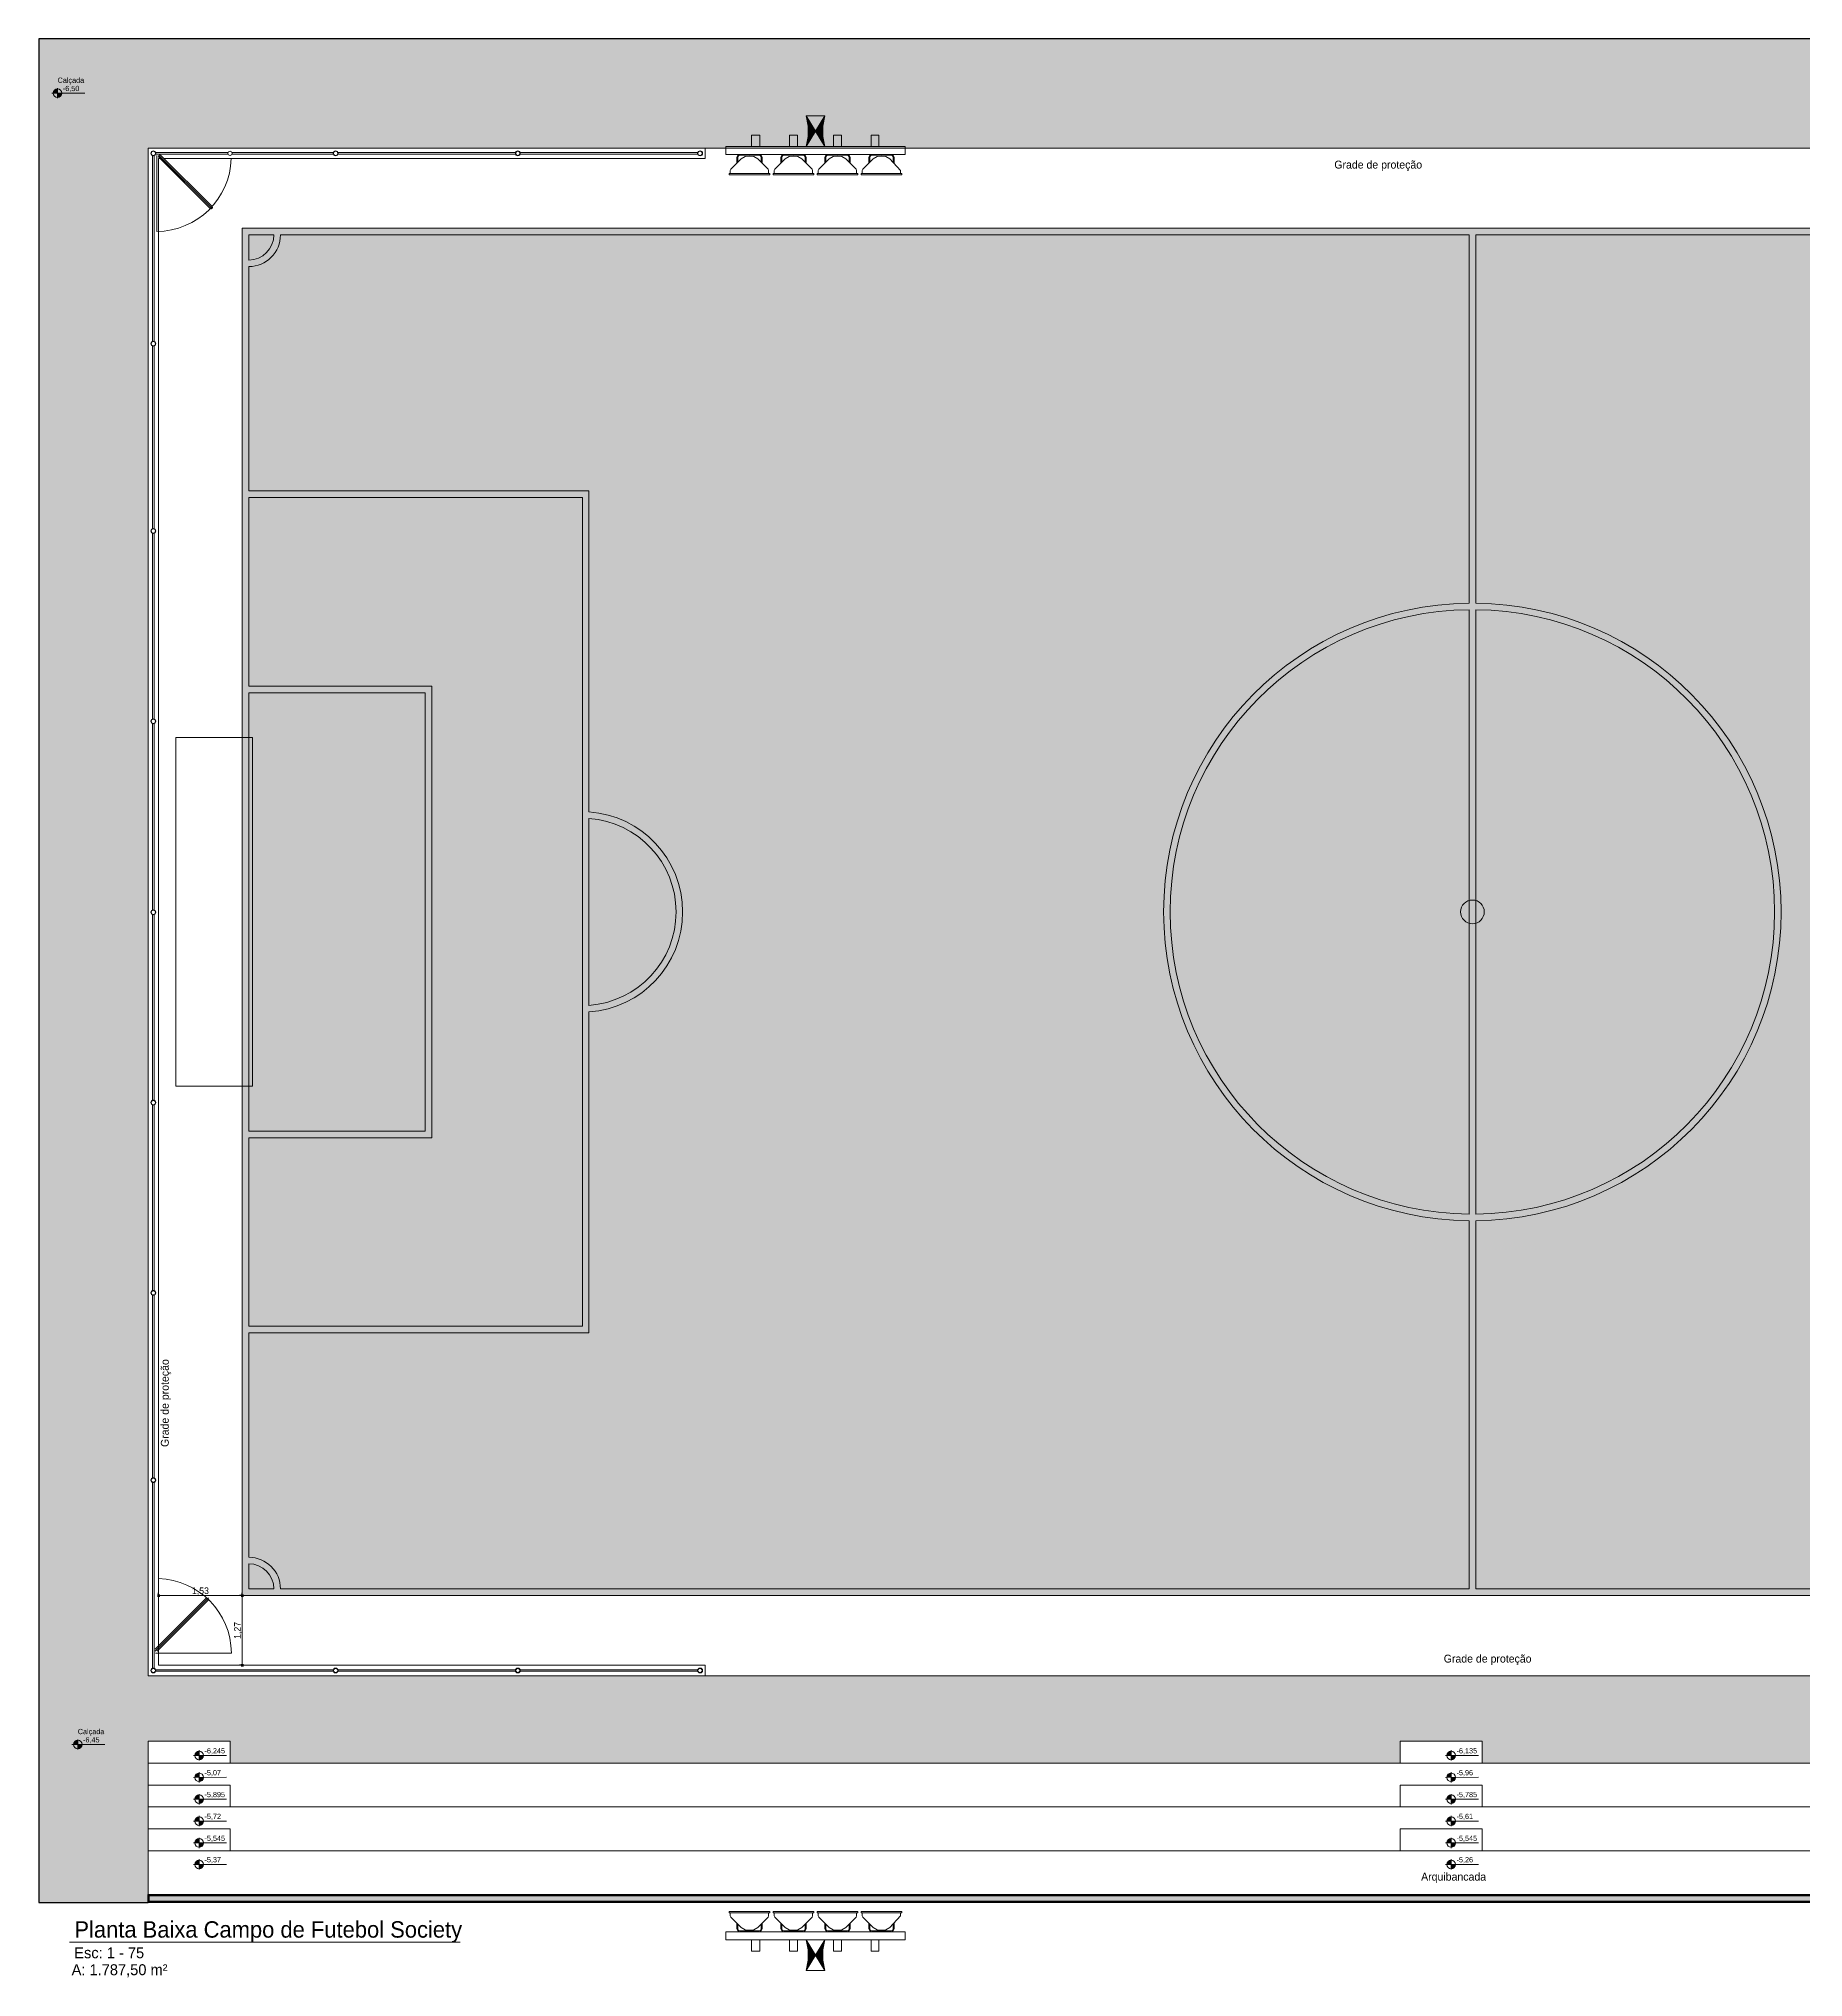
# Model space of a CAD drawing. Header units: millimetres. Extents: x 3006 to 6000, y 1661 to 3774.
# Drawn here: x 3736.16 to 3768.43, y 1955.03 to 1990.48 of the extents above; entities that cross this region are included whole.
import ezdxf

# ---------------------------------------------------------------- set-up
doc = ezdxf.new("R2010")
doc.units = ezdxf.units.MM
doc.header["$LTSCALE"] = 10
for name, color, linetype, lineweight in [('.10', 200, 'Continuous', 9), ('.10 ultra fina', 240, 'Continuous', 5), ('.15', 150, 'Continuous', 15), ('.20', 130, 'Continuous', 20), ('.30', 50, 'Continuous', 30), ('.40', 20, 'Continuous', 40), ('COTAS', 230, 'Continuous', 15)]:
    doc.layers.add(name, color=color, linetype=linetype, lineweight=lineweight)
doc.layers.add('.20 hachura', color=185, linetype='Continuous')
doc.layers.add('Escrita', color=34, linetype='Continuous')
doc.layers.add('Verde', color=7, linetype='Continuous', true_color=0x136734)
doc.styles.add('Texto Wilian', font='himalaya.ttf')
doc.dimstyles.new('Cota 1-75 Exter WMJ', dxfattribs={"dimtxt": 0.12, "dimasz": 0.05, "dimexe": 0.05, "dimexo": 0.1, "dimgap": 0.002, "dimtad": 1, "dimzin": 1, "dimtxsty": 'Texto Wilian', "dimblk": 'BOXFILLED', "dimcen": 2.5, "dimclrd": 230, "dimclre": 230, "dimclrt": 104, "dimazin": 0, "dimtfac": 1, "dimtix": 1, "dimtmove": 0, "dimatfit": 3, "dimfxl": 0.3, "dimfxlon": 1, "dimlwd": 20, "dimarcsym": 1})

# ---------------------------------------------------------------- blocks, each defined once
blk = doc.blocks.new('rtyeryteryterytery')
at = {"layer": 'Verde', "color": 106, "lineweight": 9}
for points in [[(3750.539821596638, 1990.070683126004), (3750.197221624942, 1989.504996654733), (3750.237059001542, 1989.688247305078), (3750.237059279245, 1989.879465435412), (3750.197222446482, 1990.070683623556)], [(3748.731216025632, 1989.504998783794), (3748.731215817354, 1989.361585186061), (3752.005826232512, 1989.361580430386), (3752.00582644079, 1989.504994028119)], [(3749.201294230101, 1989.712151075618), (3749.201293929255, 1989.504998101107), (3749.3526749491, 1989.504997881258), (3749.352675249946, 1989.712150855769)], [(3749.894459952525, 1989.712150068942), (3749.894459651679, 1989.504997094431), (3750.037873249412, 1989.504996886153), (3750.037873550258, 1989.712149860664)], [(3750.699169517855, 1989.712148900272), (3750.69916921701, 1989.504995925761), (3750.842582814743, 1989.504995717484), (3750.842583115589, 1989.712148691995)], [(3751.384367818123, 1989.712147905168), (3751.384367517277, 1989.504994930656), (3751.527781115011, 1989.504994722379), (3751.527781415856, 1989.71214769689)], [(3749.392511770337, 1989.30581227098), (3749.392511619914, 1989.202235783736), (3749.376576798833, 1989.218170651055), (3749.376576926114, 1989.305812294122), (3749.36064212822, 1989.337682005664), (3749.336739873503, 1989.345649462466), (3748.986173301279, 1989.34564997159), (3748.96227102342, 1989.337682584214), (3748.946336132958, 1989.305812918956), (3748.946336005678, 1989.218171275889), (3748.930401138313, 1989.202236454853), (3748.930401288736, 1989.305812942098), (3748.946336190813, 1989.345650029444), (3748.986173324422, 1989.361584815789), (3749.336739896645, 1989.361584306667), (3749.376576983969, 1989.345649404611)], [(3750.197221335668, 1989.305811102311), (3750.197221185245, 1989.202234615066), (3750.181286364164, 1989.218169482386), (3750.181286491445, 1989.305811125452), (3750.165351693551, 1989.337680836995), (3750.141449438834, 1989.345648293797), (3749.790882932992, 1989.34564880292), (3749.766980655132, 1989.337681415544), (3749.75104576467, 1989.305811750286), (3749.75104563739, 1989.218170107219), (3749.735110770071, 1989.202235286183), (3749.735110920493, 1989.305811773428), (3749.751045822526, 1989.345648860775), (3749.790882956135, 1989.36158364712), (3750.141449461976, 1989.361583137997), (3750.1812865493, 1989.345648235941)], [(3751.00193096738, 1989.305809933642), (3751.001930816957, 1989.202233446397), (3750.985995995921, 1989.218168313717), (3750.985996123202, 1989.305809956784), (3750.970061325263, 1989.337679668325), (3750.94615907059, 1989.345647125127), (3750.595592498324, 1989.345647634251), (3750.571690220463, 1989.337680246874), (3750.555755330001, 1989.305810581616), (3750.55575520272, 1989.21816893855), (3750.539820335401, 1989.202234117514), (3750.539820485824, 1989.305810604758), (3750.555755387856, 1989.345647692105), (3750.595592521466, 1989.361582478451), (3750.946159093733, 1989.361581969327), (3750.985996181057, 1989.345647067272)], [(3751.806640599137, 1989.305808764971), (3751.806640448714, 1989.202232277727), (3751.790705627634, 1989.218167145047), (3751.790705754915, 1989.305808788113), (3751.774770957021, 1989.337678499656), (3751.750868702303, 1989.345645956457), (3751.40030213008, 1989.345646465581), (3751.376399852175, 1989.337679078205), (3751.360464961714, 1989.305809412947), (3751.360464834433, 1989.21816776988), (3751.344529967068, 1989.202232948844), (3751.344530117492, 1989.305809436089), (3751.360465019568, 1989.345646523436), (3751.400302153223, 1989.361581309781), (3751.750868725445, 1989.361580800658), (3751.790705812769, 1989.345645898603)], [(3748.786987262876, 1989.011018532819), (3749.535924939899, 1989.011017445147), (3749.535924905186, 1988.987115178858), (3748.786987228163, 1988.98711626653)], [(3749.591696894633, 1989.011017364149), (3750.340634505274, 1989.011016276477), (3750.340634470562, 1988.987114010188), (3749.591696859919, 1988.987115097861)], [(3750.396406459919, 1989.01101619548), (3751.145344136987, 1989.011015107807), (3751.145344102274, 1988.987112841518), (3750.396406425206, 1988.987113929191)], [(3751.201116091676, 1989.011015026811), (3751.950053768745, 1989.011013939138), (3751.950053734031, 1988.987111672849), (3751.201116056963, 1988.987112760522)]]:
    blk.add_lwpolyline(points, close=True, dxfattribs=at)
for points in [[(3750.539821596638, 1990.070683126004), (3750.499984208423, 1989.87946505357), (3750.49998393072, 1989.688246923236), (3750.539820775099, 1989.504996157181), (3750.197222446482, 1990.070683623556)], [(3750.539820775099, 1989.504996157181), (3750.197221624942, 1989.504996654733)], [(3748.810889529165, 1989.011018498106), (3748.810889610161, 1989.066790452773), (3748.818857066985, 1989.09069270749), (3749.010075474956, 1989.281910560121), (3749.081782331723, 1989.321747566449), (3749.161456564227, 1989.329714872828), (3749.241130773634, 1989.321747335029), (3749.312837514645, 1989.281910120423), (3749.504055367253, 1989.090691712386), (3749.512022754651, 1989.066789434526), (3749.512022673654, 1989.011017479859)], [(3749.615599160878, 1989.011017329436), (3749.615599241873, 1989.066789284103), (3749.623566698698, 1989.090691538822), (3749.814785106713, 1989.281909391452), (3749.886491963435, 1989.321746397779), (3749.966166195984, 1989.329713704158), (3750.045840405346, 1989.32174616636), (3750.117547079977, 1989.281908951754), (3750.308764932584, 1989.090690543717), (3750.316732319982, 1989.066788265857), (3750.316732238985, 1989.01101631119)], [(3750.420308726252, 1989.011016160767), (3750.420308807249, 1989.066788115434), (3750.428276264029, 1989.090690370152), (3750.619494672044, 1989.281908222782), (3750.691201528765, 1989.32174522911), (3750.770875761315, 1989.329712535489), (3750.850549970677, 1989.32174499769), (3750.922256711689, 1989.281907783084), (3751.113474564297, 1989.090689375047), (3751.121441951695, 1989.066787097187), (3751.121441870698, 1989.01101514252)], [(3751.225018357964, 1989.011014992098), (3751.225018438962, 1989.066786946765), (3751.232985895742, 1989.090689201483), (3751.424204303757, 1989.281907054112), (3751.495911160478, 1989.32174406044), (3751.575585393027, 1989.329711366819), (3751.655259602434, 1989.321743829021), (3751.726966343446, 1989.281906614415), (3751.926151583408, 1989.066785928517), (3751.92615150241, 1989.011013973851)]]:
    blk.add_lwpolyline(points, dxfattribs=at)
for points in [[(3750.308766078112, 1989.879465331274), (3750.237059279245, 1989.879465435412), (3750.197222446482, 1990.070683623556)], [(3750.308765800409, 1989.688247200939), (3750.237059001542, 1989.688247305078), (3750.237059140393, 1989.783856370256)], [(3750.364537893949, 1989.783856185121), (3750.237059140393, 1989.783856370256), (3750.237059279245, 1989.879465435412)], [(3750.308765800409, 1989.688247200939), (3750.364537893949, 1989.783856185121), (3750.237059140393, 1989.783856370256)], [(3750.364537893949, 1989.783856185121), (3750.308766078112, 1989.879465331274), (3750.237059279245, 1989.879465435412)], [(3750.499984069572, 1989.783855988414), (3750.364537893949, 1989.783856185121), (3750.428277409556, 1989.879465157708)], [(3750.49998393072, 1989.688246923236), (3750.499984069572, 1989.783855988414), (3750.364537893949, 1989.783856185121)], [(3750.49998393072, 1989.688246923236), (3750.428277131853, 1989.688247027375), (3750.364537893949, 1989.783856185121)], [(3750.499984208423, 1989.87946505357), (3750.428277409556, 1989.879465157708), (3750.539821596638, 1990.070683126004)], [(3750.499984069572, 1989.783855988414), (3750.499984208423, 1989.87946505357), (3750.428277409556, 1989.879465157708)], [(3750.197221624942, 1989.504996654733), (3750.308765800409, 1989.688247200939), (3750.237059001542, 1989.688247305078)], [(3750.539820775099, 1989.504996157181), (3750.49998393072, 1989.688246923236), (3750.428277131853, 1989.688247027375)]]:
    blk.add_solid(points, dxfattribs=at)
blk = doc.blocks.new('_BoxFilled')
at = {"color": 0, "linetype": 'ByBlock', "lineweight": -2}
blk.add_line((-0.5, 0), (-1, 0), dxfattribs=at)
at = {"color": 0, "linetype": 'ByBlock'}
blk.add_solid([(-0.5, 0.5), (0.5, 0.5), (-0.5, -0.5), (0.5, -0.5)], dxfattribs=at)
blk = doc.blocks.new('*D469')
at = {"layer": 'COTAS', "color": 230, "lineweight": -2, "ltscale": 10, "transparency": 16777216}
for p, q in [((3739.883394542808, 1962.007878842204), (3739.833394542808, 1962.007878842204)), ((3739.883394542808, 1960.733091306792), (3739.833394542808, 1960.733091306792))]:
    blk.add_line(p, q, dxfattribs=at)
at = {"layer": 'COTAS', "color": 230, "lineweight": 20, "ltscale": 10, "transparency": 16777216}
blk.add_line((3739.883394542808, 1961.957878842204), (3739.883394542808, 1960.783091306792), dxfattribs=at)
at = {"layer": 'Defpoints', "color": 0, "ltscale": 10, "transparency": 16777216}
for p in [(3739.883394542808, 1962.007878842204), (3739.883394542808, 1960.733091306792), (3739.883394542808, 1960.733091306792)]:
    blk.add_point(p, dxfattribs=at)
at = {"layer": 'COTAS', "color": 230, "lineweight": 20, "ltscale": 10, "transparency": 16777216, "xscale": 0.05, "yscale": 0.05, "zscale": 0.05}
for p, rotation in [((3739.883394542808, 1962.007878842204), 90), ((3739.883394542808, 1960.733091306792), 270)]:
    blk.add_blockref('_BoxFilled', p, dxfattribs=dict(at, rotation=rotation))
at = {"layer": 'COTAS', "color": 104, "ltscale": 10, "transparency": 16777216, "insert": (3739.806669031505, 1961.370485074496), "char_height": 0.12, "attachment_point": 5, "rotation": 90, "style": 'Texto Wilian'}
blk.add_mtext('1,27', dxfattribs=at)
blk = doc.blocks.new('*D470')
at = {"layer": 'COTAS', "color": 230, "lineweight": -2, "ltscale": 10, "transparency": 16777216}
for p, q in [((3738.353649500317, 1962.007878842203), (3738.353649500317, 1962.057878842203)), ((3739.883394542806, 1962.007878842203), (3739.883394542806, 1962.057878842203))]:
    blk.add_line(p, q, dxfattribs=at)
at = {"layer": 'COTAS', "color": 230, "lineweight": 20, "ltscale": 10, "transparency": 16777216}
blk.add_line((3739.833394542806, 1962.007878842203), (3738.403649500317, 1962.007878842203), dxfattribs=at)
at = {"layer": 'Defpoints', "color": 0, "ltscale": 10, "transparency": 16777216}
for p in [(3738.353649500317, 1962.007878842203), (3738.353649500317, 1962.007878842203), (3739.883394542806, 1962.007878842203)]:
    blk.add_point(p, dxfattribs=at)
at = {"layer": 'COTAS', "color": 230, "lineweight": 20, "ltscale": 10, "transparency": 16777216, "xscale": 0.05, "yscale": 0.05, "zscale": 0.05, "rotation": 180}
blk.add_blockref('_BoxFilled', (3738.353649500317, 1962.007878842203), dxfattribs=at)
at = {"layer": 'COTAS', "color": 230, "lineweight": 20, "ltscale": 10, "transparency": 16777216, "xscale": 0.05, "yscale": 0.05, "zscale": 0.05}
blk.add_blockref('_BoxFilled', (3739.883394542806, 1962.007878842203), dxfattribs=at)
at = {"layer": 'COTAS', "color": 104, "ltscale": 10, "transparency": 16777216, "insert": (3739.118522021562, 1962.084604353505), "char_height": 0.12, "attachment_point": 5, "style": 'Texto Wilian'}
blk.add_mtext('1,53', dxfattribs=at)

msp = doc.modelspace()

# ---------------------------------------------------------------- hatches: boundary and pattern name
at = {"layer": '.10', "lineweight": 9}
h = msp.add_hatch(color=200, dxfattribs=at)
h.paths.add_polyline_path([(3736.506070560734, 1989.560856596379, 0.4142135623727843), (3736.427290252036, 1989.482076287711), (3736.506070560734, 1989.482076287711)])
h.paths.add_polyline_path([(3736.584850869415, 1989.48207628771), (3736.506070560734, 1989.482076287711), (3736.506070560733, 1989.403295979015, 0.4142135623730062)])
h = msp.add_hatch(color=200, dxfattribs=at)
h.paths.add_polyline_path([(3736.875298395253, 1959.362704108667, 0.4142135623727843), (3736.796518086555, 1959.283923799999), (3736.875298395253, 1959.283923799999)])
h.paths.add_polyline_path([(3736.954078703934, 1959.283923799998), (3736.875298395253, 1959.283923799999), (3736.875298395252, 1959.205143491303, 0.4142135623730062)])
h = msp.add_hatch(color=200, dxfattribs=at)
h.paths.add_polyline_path([(3739.096962918451, 1959.161992939856, 0.4142135623727843), (3739.018182609753, 1959.083212631189), (3739.096962918451, 1959.083212631189)])
h.paths.add_polyline_path([(3739.175743227132, 1959.083212631187), (3739.096962918451, 1959.083212631189), (3739.09696291845, 1959.004432322492, 0.4142135623730062)])
h = msp.add_hatch(color=200, dxfattribs=at)
h.paths.add_polyline_path([(3761.996962918452, 1959.161992939856, 0.4142135623727843), (3761.918182609754, 1959.083212631189), (3761.996962918452, 1959.083212631189)])
h.paths.add_polyline_path([(3762.075743227133, 1959.083212631187), (3761.996962918452, 1959.083212631189), (3761.996962918451, 1959.004432322492, 0.4142135623730062)])
h = msp.add_hatch(color=200, dxfattribs=at)
h.paths.add_polyline_path([(3739.096962918451, 1958.761992939856, 0.4142135623727843), (3739.018182609754, 1958.683212631189), (3739.096962918451, 1958.683212631189)])
h.paths.add_polyline_path([(3739.175743227133, 1958.683212631187), (3739.096962918451, 1958.683212631189), (3739.096962918451, 1958.604432322492, 0.4142135623730062)])
h = msp.add_hatch(color=200, dxfattribs=at)
h.paths.add_polyline_path([(3761.996962918452, 1958.761992939856, 0.4142135623727843), (3761.918182609754, 1958.683212631189), (3761.996962918452, 1958.683212631189)])
h.paths.add_polyline_path([(3762.075743227133, 1958.683212631187), (3761.996962918452, 1958.683212631189), (3761.996962918451, 1958.604432322492, 0.4142135623730062)])
h = msp.add_hatch(color=200, dxfattribs=at)
h.paths.add_polyline_path([(3739.096962918452, 1958.361992939856, 0.4142135623727843), (3739.018182609754, 1958.283212631189), (3739.096962918452, 1958.283212631189)])
h.paths.add_polyline_path([(3739.175743227133, 1958.283212631187), (3739.096962918452, 1958.283212631189), (3739.096962918451, 1958.204432322492, 0.4142135623730062)])
h = msp.add_hatch(color=200, dxfattribs=at)
h.paths.add_polyline_path([(3761.996962918452, 1958.361992939856, 0.4142135623727843), (3761.918182609755, 1958.283212631189), (3761.996962918452, 1958.283212631189)])
h.paths.add_polyline_path([(3762.075743227134, 1958.283212631187), (3761.996962918452, 1958.283212631189), (3761.996962918452, 1958.204432322492, 0.4142135623730062)])
h = msp.add_hatch(color=200, dxfattribs=at)
h.paths.add_polyline_path([(3739.096962918451, 1957.961992939844, 0.4142135623727843), (3739.018182609754, 1957.883212631177), (3739.096962918451, 1957.883212631177)])
h.paths.add_polyline_path([(3739.175743227133, 1957.883212631175), (3739.096962918451, 1957.883212631177), (3739.096962918451, 1957.80443232248, 0.4142135623730062)])
h = msp.add_hatch(color=200, dxfattribs=at)
h.paths.add_polyline_path([(3761.996962918452, 1957.961992939844, 0.4142135623727843), (3761.918182609754, 1957.883212631177), (3761.996962918452, 1957.883212631177)])
h.paths.add_polyline_path([(3762.075743227133, 1957.883212631175), (3761.996962918452, 1957.883212631177), (3761.996962918451, 1957.80443232248, 0.4142135623730062)])
h = msp.add_hatch(color=200, dxfattribs=at)
h.paths.add_polyline_path([(3739.096962918452, 1957.561992939856, 0.4142135623727843), (3739.018182609754, 1957.483212631189), (3739.096962918452, 1957.483212631189)])
h.paths.add_polyline_path([(3739.175743227133, 1957.483212631187), (3739.096962918452, 1957.483212631189), (3739.096962918451, 1957.404432322493, 0.4142135623730062)])
h = msp.add_hatch(color=200, dxfattribs=at)
h.paths.add_polyline_path([(3761.996962918452, 1957.561992939856, 0.4142135623727843), (3761.918182609755, 1957.483212631189), (3761.996962918452, 1957.483212631189)])
h.paths.add_polyline_path([(3762.075743227134, 1957.483212631187), (3761.996962918452, 1957.483212631189), (3761.996962918452, 1957.404432322493, 0.4142135623730062)])
h = msp.add_hatch(color=200, dxfattribs=at)
h.paths.add_polyline_path([(3739.096962918451, 1957.169690359468, 0.4142135623727843), (3739.018182609754, 1957.090910050801), (3739.096962918451, 1957.090910050801)])
h.paths.add_polyline_path([(3739.175743227133, 1957.090910050799), (3739.096962918451, 1957.090910050801), (3739.096962918451, 1957.012129742104, 0.4142135623730062)])
h = msp.add_hatch(color=200, dxfattribs=at)
h.paths.add_polyline_path([(3761.996962918452, 1957.169690359468, 0.4142135623727843), (3761.918182609754, 1957.090910050801), (3761.996962918452, 1957.090910050801)])
h.paths.add_polyline_path([(3762.075743227133, 1957.090910050799), (3761.996962918452, 1957.090910050801), (3761.996962918451, 1957.012129742104, 0.4142135623730062)])
at = {"layer": '.20 hachura'}
h = msp.add_hatch(dxfattribs=at)
h.set_pattern_fill('AR-HBONE', color=185, scale=0.001)
h.set_pattern_definition([(45, (0, 0), (0, 0.1436840979371065), [0.3048, -0.1016]), (135, (0.071842, 0.071842), (1.4210854715202e-17, 0.1436840979371065), [0.3048, -0.1016])])
h.paths.add_polyline_path([(3738.162431370002, 1988.477198955517), (3786.604357715611, 1988.477198955517), (3786.604357715611, 1960.54187317648), (3738.162431370002, 1960.54187317648), (3738.162431370002, 1959.34187317648), (3739.662431370001, 1959.34187317648), (3739.662431370001, 1958.94187317648), (3761.062431370002, 1958.94187317648), (3761.062431370002, 1959.34187317648), (3762.562431370002, 1959.34187317648), (3762.562431370002, 1958.94187317648), (3785.104357715611, 1958.941873176479), (3785.104357715611, 1959.34187317648), (3786.604357715611, 1959.34187317648), (3786.604357715612, 1956.39187317648), (3788.604357715611, 1956.39187317648), (3788.604357715611, 1990.477198955517), (3736.162431370002, 1990.477198955517), (3736.162431370004, 1956.391585832243), (3738.162431370005, 1956.392160520717)])
at = {"layer": '.20 hachura', "true_color": 0xc7c8ca}
h = msp.add_hatch(color=9, dxfattribs=at)
h.dxf.hatch_style = 1
edge = h.paths.add_edge_path(flags=16)
edge.add_line((3762.323394542806, 1986.891193289794), (3740.583697477723, 1986.891193289794))
edge.add_arc((3740.003394542806, 1986.891193289794), 0.5803029349171993, -90, 0, ccw=False)
edge.add_line((3740.003394542806, 1986.310890354877), (3740.003394542806, 1982.207730800902))
edge.add_line((3740.003394542806, 1982.207730800902), (3746.226019313184, 1982.207730800902))
edge.add_line((3746.226019313184, 1982.207730800902), (3746.226019313184, 1976.338330896819))
edge.add_arc((3746.106019313184, 1974.509536065998), 1.832727621125737, -86.24580562162669, 86.24580562159781, ccw=False)
edge.add_line((3746.226019313183, 1972.680741235177), (3746.226019313184, 1966.811341331095))
edge.add_line((3746.226019313184, 1966.811341331095), (3740.003394542806, 1966.811341331095))
edge.add_line((3740.003394542806, 1966.811341331095), (3740.003394542806, 1962.70818177712))
edge.add_arc((3740.003394542806, 1962.127878842203), 0.5803029349171993, 0, 90, ccw=False)
edge.add_line((3740.583697477723, 1962.127878842203), (3762.323394542806, 1962.127878842203))
edge.add_line((3762.323394542806, 1962.127878842203), (3762.323394542806, 1968.863179678892))
edge.add_arc((3762.383394542807, 1974.509536065998), 5.646675167761284, -269.3911795238239, -90.6088204761761, ccw=False)
edge.add_line((3762.323394542806, 1980.155892453104), (3762.323394542806, 1986.891193289794))
edge = h.paths.add_edge_path(flags=16)
edge.add_line((3762.443394542806, 1986.891193289794), (3762.443394542806, 1980.155892453104))
edge.add_arc((3762.383394542807, 1974.509536065998), 5.646675167761274, -89.3911795238331, 89.3911795238331, ccw=False)
edge.add_line((3762.443394542806, 1968.863179678892), (3762.443394542806, 1962.127878842203))
edge.add_line((3762.443394542806, 1962.127878842203), (3784.183091607889, 1962.127878842203))
edge.add_arc((3784.763394542807, 1962.127878842203), 0.5803029349171993, 90, 180, ccw=False)
edge.add_line((3784.763394542807, 1962.70818177712), (3784.763394542807, 1966.811341331095))
edge.add_line((3784.763394542807, 1966.811341331095), (3778.540769772429, 1966.811341331095))
edge.add_line((3778.540769772429, 1966.811341331095), (3778.540769772429, 1972.680741235177))
edge.add_arc((3778.660769772429, 1974.509536065998), 1.832727621125766, -266.2458056215836, -93.75419437841629, ccw=False)
edge.add_line((3778.540769772429, 1976.338330896819), (3778.540769772429, 1982.207730800902))
edge.add_line((3778.540769772429, 1982.207730800902), (3784.763394542807, 1982.207730800902))
edge.add_line((3784.763394542807, 1982.207730800902), (3784.763394542807, 1986.310890354877))
edge.add_arc((3784.763394542807, 1986.891193289794), 0.5803029349171993, -180, -90, ccw=False)
edge.add_line((3784.183091607889, 1986.891193289794), (3762.443394542806, 1986.891193289794))
edge = h.paths.add_edge_path(flags=16)
edge.add_arc((3762.383394542807, 1974.509536065998), 5.526675167761348, 90.62204023216745, 269.3779597678326)
edge.add_line((3762.323394542806, 1968.98318660094), (3762.323394542806, 1974.301062970538))
edge.add_arc((3762.383394542807, 1974.509536065998), 0.2169355469509803, -106.056184770075, -73.94381523017239)
edge.add_line((3762.443394542806, 1974.301062970537), (3762.443394542806, 1968.98318660094))
edge.add_arc((3762.383394542807, 1974.509536065998), 5.526675167761338, -89.37795976784201, 89.37795976784201)
edge.add_line((3762.443394542806, 1980.035885531056), (3762.443394542806, 1974.718009161459))
edge.add_arc((3762.383394542807, 1974.509536065998), 0.2169355469509473, -253.9438152299249, 73.94381523017239, ccw=False)
edge.add_line((3762.323394542806, 1974.718009161459), (3762.323394542806, 1980.035885531056))
h.paths.add_polyline_path([(3746.106019313184, 1982.087730800902), (3740.003394542806, 1982.087730800902), (3740.003394542806, 1978.638973209744), (3743.352143774599, 1978.638973209744), (3743.352143774599, 1974.509536065998), (3743.352143774599, 1970.380098922253), (3740.003394542806, 1970.380098922253), (3740.003394542806, 1966.931341331095), (3746.106019313184, 1966.931341331095), (3746.106019313184, 1974.509536065998)], flags=16)
h.paths.add_polyline_path([(3778.660769772429, 1982.087730800902), (3778.660769772429, 1974.509536065998), (3778.660769772429, 1966.931341331095), (3784.763394542807, 1966.931341331095), (3784.763394542807, 1970.380098922253), (3781.414645311014, 1970.380098922253), (3781.414645311014, 1974.509536065998), (3781.414645311014, 1978.638973209744), (3784.763394542807, 1978.638973209744), (3784.763394542807, 1982.087730800902)], flags=16)
edge = h.paths.add_edge_path(flags=16)
edge.add_line((3746.226019313184, 1976.218054694567), (3746.226019313184, 1974.509536065998))
edge.add_line((3746.226019313184, 1974.509536065998), (3746.226019313184, 1972.801017437429))
edge.add_arc((3746.106019313183, 1974.509536065998), 1.712727621125822, -85.98235520557266, 85.98235520557266)
edge = h.paths.add_edge_path(flags=16)
edge.add_line((3778.540769772429, 1972.801017437429), (3778.540769772429, 1974.509536065998))
edge.add_line((3778.540769772429, 1974.509536065998), (3778.540769772429, 1976.218054694567))
edge.add_arc((3778.660769772429, 1974.509536065998), 1.71272762112579, 94.01764479441212, 265.9823552055879)
edge = h.paths.add_edge_path(flags=16)
edge.add_line((3740.463697477724, 1986.891193289794), (3740.003394542806, 1986.891193289794))
edge.add_line((3740.003394542806, 1986.891193289794), (3740.003394542806, 1986.430890354877))
edge.add_arc((3740.003394542806, 1986.891193289794), 0.4603029349173084, -90, 0)
edge = h.paths.add_edge_path(flags=16)
edge.add_arc((3784.763394542807, 1986.891193289794), 0.4603029349173084, 180, 270)
edge.add_line((3784.763394542807, 1986.430890354877), (3784.763394542807, 1986.891193289794))
edge.add_line((3784.763394542807, 1986.891193289794), (3784.303091607889, 1986.891193289794))
edge = h.paths.add_edge_path(flags=16)
edge.add_line((3740.003394542806, 1962.58818177712), (3740.003394542806, 1962.127878842203))
edge.add_line((3740.003394542806, 1962.127878842203), (3740.463697477724, 1962.127878842203))
edge.add_arc((3740.003394542806, 1962.127878842203), 0.4603029349173084, 0, 90)
edge = h.paths.add_edge_path(flags=16)
edge.add_line((3784.303091607889, 1962.127878842203), (3784.763394542807, 1962.127878842203))
edge.add_line((3784.763394542807, 1962.127878842203), (3784.763394542807, 1962.58818177712))
edge.add_arc((3784.763394542807, 1962.127878842203), 0.4603029349173084, 90, 180)
h.paths.add_polyline_path([(3784.763394542807, 1978.518973209744), (3781.534645311014, 1978.518973209744), (3781.534645311014, 1970.500098922253), (3784.763394542807, 1970.500098922253)], flags=16)
h.paths.add_polyline_path([(3740.003394542806, 1970.500098922253), (3743.232143774599, 1970.500098922253), (3743.232143774599, 1978.518973209744), (3740.003394542807, 1978.518973209744)])
h.paths.add_polyline_path([(3739.883394542806, 1987.011193289794), (3784.883394542806, 1987.011193289794), (3784.883394542806, 1962.007878842203), (3739.883394542806, 1962.007878842203)])
at = {"layer": '.20 hachura', "true_color": 0x0a7808}
h = msp.add_hatch(dxfattribs=at)
h.set_pattern_fill('CROSS', color=96, scale=0.05, angle=180)
h.set_pattern_definition([(180, (7624.766789085614, 3949.019072131996), (-0.3175000000000001, -0.3174999999999999), [0.15875, -0.4762500000000001]), (270, (7624.687414085613, 3949.098447131996), (0.3174999999999999, -0.3175000000000001), [0.15875, -0.4762500000000001])])
h.paths.add_polyline_path([(3784.303091607889, 1986.891193289794), (3784.763394542807, 1986.891193289794), (3784.763394542807, 1986.430890354877, -0.414213562373095)], flags=17)
h.paths.add_polyline_path([(3762.443394542806, 1986.891193289794), (3784.183091607889, 1986.891193289794, 0.4142135623730951), (3784.763394542807, 1986.310890354877), (3784.763394542807, 1982.207730800902), (3778.540769772429, 1982.207730800902), (3778.540769772429, 1976.338330896819, 0.9365334985975714), (3778.540769772429, 1972.680741235177), (3778.540769772429, 1966.811341331095), (3784.763394542807, 1966.811341331095), (3784.763394542807, 1962.70818177712, 0.4142135623730951), (3784.183091607889, 1962.127878842203), (3762.443394542806, 1962.127878842203), (3762.443394542806, 1968.863179678892, 0.9894301359580393), (3762.443394542806, 1980.155892453104)])
h.paths.add_polyline_path([(3778.660769772429, 1982.087730800902), (3784.763394542807, 1982.087730800902), (3784.763394542807, 1978.638973209744), (3781.414645311014, 1978.638973209744), (3781.414645311014, 1974.509536065998), (3781.414645311014, 1970.380098922253), (3784.763394542807, 1970.380098922253), (3784.763394542807, 1966.931341331095), (3778.660769772429, 1966.931341331095), (3778.660769772429, 1974.509536065998)], flags=17)
h.paths.add_polyline_path([(3781.534645311014, 1978.518973209744), (3784.763394542807, 1978.518973209744), (3784.763394542807, 1970.500098922253), (3781.534645311014, 1970.500098922253), (3781.534645311014, 1974.509536065998)], flags=16)
h.paths.add_polyline_path([(3778.540769772429, 1976.218054694567), (3778.540769772429, 1974.509536065998), (3778.540769772429, 1972.801017437429, -0.9322272490876689)], flags=17)
h.paths.add_polyline_path([(3784.763394542807, 1962.58818177712), (3784.763394542807, 1962.127878842203), (3784.303091607889, 1962.127878842203, -0.4142135623730951)], flags=17)
h.paths.add_polyline_path([(3762.443394542806, 1974.301062970537, 0.3343227437613257), (3762.600330089758, 1974.509536065998, 0.3343227437613257), (3762.443394542806, 1974.718009161459), (3762.443394542806, 1980.035885531056, -0.9892018596229287), (3762.443394542806, 1968.98318660094)], flags=17)
h.paths.add_polyline_path([(3762.323394542806, 1980.035885531056), (3762.323394542806, 1974.718009161459, 0.3343227437601139), (3762.166458995856, 1974.509536065998, 0.3343227437601139), (3762.323394542806, 1974.301062970538), (3762.323394542806, 1968.98318660094, -0.9892018596227697)], flags=17)
h.paths.add_polyline_path([(3740.003394542806, 1966.811341331095), (3746.226019313184, 1966.811341331095), (3746.226019313183, 1972.680741235177, 0.9365334985979572), (3746.226019313184, 1976.338330896819), (3746.226019313184, 1982.207730800902), (3740.003394542806, 1982.207730800902), (3740.003394542806, 1986.310890354877, 0.4142135623730951), (3740.583697477723, 1986.891193289794), (3762.323394542806, 1986.891193289794), (3762.323394542806, 1980.155892453104, 0.9894301359578784), (3762.323394542806, 1968.863179678892), (3762.323394542806, 1962.127878842203), (3740.583697477723, 1962.127878842203, 0.414213562373095), (3740.003394542806, 1962.70818177712)])
h.paths.add_polyline_path([(3746.226019313184, 1974.509536065998), (3746.226019313184, 1976.218054694567, -0.9322272490873114), (3746.226019313184, 1972.801017437429)], flags=17)
h.paths.add_polyline_path([(3743.352143774599, 1978.638973209744), (3740.003394542806, 1978.638973209744), (3740.003394542806, 1982.087730800902), (3746.106019313184, 1982.087730800902), (3746.106019313184, 1974.509536065998), (3746.106019313184, 1966.931341331095), (3740.003394542806, 1966.931341331095), (3740.003394542806, 1970.380098922253), (3743.352143774599, 1970.380098922253), (3743.352143774599, 1974.509536065998)], flags=17)
h.paths.add_polyline_path([(3740.003394542806, 1978.518973209744), (3743.232143774599, 1978.518973209744), (3743.232143774599, 1974.509536065998), (3743.232143774599, 1970.500098922253), (3740.003394542806, 1970.500098922253)], flags=16)
h.paths.add_polyline_path([(3740.003394542806, 1986.891193289794), (3740.463697477724, 1986.891193289794, -0.4142135623730951), (3740.003394542806, 1986.430890354877)], flags=17)
h.paths.add_polyline_path([(3740.003394542806, 1962.58818177712, -0.4142135623730949), (3740.463697477724, 1962.127878842203), (3740.003394542806, 1962.127878842203)], flags=17)
at = {"layer": '.20 hachura'}
h = msp.add_hatch(color=185, dxfattribs=at)
h.dxf.hatch_style = 1
h.paths.add_polyline_path([(3786.584357715612, 1956.52187317648), (3738.182431370002, 1956.52187317648), (3738.182431370002, 1956.41187317648), (3786.584357715612, 1956.41187317648)])

# ---------------------------------------------------------------- linework, layer by layer
at = {"layer": '.10', "color": 200, "lineweight": 9}
for p, q in [((3737.003351236075, 1989.482331978238), (3736.399332465036, 1989.482035780657)), ((3736.506070560734, 1989.57648667162), (3736.506070560733, 1989.388177284864)), ((3736.875298395253, 1959.378334183908), (3736.875298395252, 1959.190024797152)), ((3737.372579070594, 1959.284179490526), (3736.768560299555, 1959.283883292945)), ((3739.594243593792, 1959.083468321716), (3738.990224822754, 1959.083172124134)), ((3739.096962918451, 1959.177623015098), (3739.09696291845, 1958.989313628341)), ((3762.494243593793, 1959.083468321716), (3761.890224822754, 1959.083172124134)), ((3761.996962918452, 1959.177623015098), (3761.996962918451, 1958.989313628341)), ((3739.594243593793, 1958.683468321716), (3738.990224822754, 1958.683172124134)), ((3739.096962918451, 1958.777623015098), (3739.096962918451, 1958.589313628341)), ((3762.494243593793, 1958.683468321716), (3761.890224822755, 1958.683172124134)), ((3761.996962918452, 1958.777623015098), (3761.996962918451, 1958.589313628341)), ((3739.594243593793, 1958.283468321716), (3738.990224822754, 1958.283172124134)), ((3739.096962918452, 1958.377623015098), (3739.096962918451, 1958.189313628341)), ((3762.494243593794, 1958.283468321716), (3761.890224822755, 1958.283172124134)), ((3761.996962918452, 1958.377623015098), (3761.996962918452, 1958.189313628341)), ((3739.594243593793, 1957.883468321704), (3738.990224822754, 1957.883172124122)), ((3739.096962918451, 1957.977623015086), (3739.096962918451, 1957.789313628329)), ((3762.494243593793, 1957.883468321704), (3761.890224822755, 1957.883172124122)), ((3761.996962918452, 1957.977623015086), (3761.996962918451, 1957.789313628329)), ((3739.096962918452, 1957.577623015098), (3739.096962918451, 1957.389313628341)), ((3761.996962918452, 1957.577623015098), (3761.996962918452, 1957.389313628341)), ((3739.594243593793, 1957.483468321716), (3738.990224822754, 1957.483172124134)), ((3739.096962918451, 1957.18532043471), (3739.096962918451, 1956.997011047953)), ((3762.494243593794, 1957.483468321716), (3761.890224822755, 1957.483172124134)), ((3761.996962918452, 1957.18532043471), (3761.996962918451, 1956.997011047953)), ((3739.594243593793, 1957.091165741327), (3738.990224822754, 1957.090869543746)), ((3762.494243593793, 1957.091165741327), (3761.890224822755, 1957.090869543746))]:
    msp.add_line(p, q, dxfattribs=at)
at = {"layer": '.10'}
for p, q in [((3738.162431370001, 1959.34187317648), (3739.662431370001, 1959.34187317648)), ((3738.162431370001, 1958.94187317648), (3738.162431370001, 1959.34187317648)), ((3739.662431370001, 1958.94187317648), (3739.662431370001, 1959.34187317648)), ((3761.062431370002, 1959.34187317648), (3762.562431370002, 1959.34187317648)), ((3761.062431370002, 1958.94187317648), (3761.062431370002, 1959.34187317648)), ((3762.562431370002, 1958.94187317648), (3762.562431370002, 1959.34187317648)), ((3738.162431370002, 1956.54187317648), (3738.162431370001, 1958.94187317648)), ((3738.162431370001, 1958.94187317648), (3786.604357715611, 1958.94187317648)), ((3738.162431370001, 1958.541873176492), (3739.662431370001, 1958.541873176492)), ((3739.662431370001, 1958.141873176492), (3739.662431370001, 1958.541873176492)), ((3761.062431370002, 1958.541873176492), (3762.562431370002, 1958.541873176492)), ((3761.062431370002, 1958.541873176492), (3761.062431370002, 1958.141873176486)), ((3762.562431370002, 1958.141873176492), (3762.562431370002, 1958.541873176492)), ((3738.162431370001, 1958.14187317648), (3786.604357715611, 1958.141873176492)), ((3738.162431370001, 1957.741873176492), (3739.662431370001, 1957.741873176492)), ((3739.662431370001, 1957.341873176492), (3739.662431370001, 1957.741873176492)), ((3761.062431370002, 1957.741873176492), (3762.562431370002, 1957.741873176492)), ((3761.062431370002, 1957.741873176492), (3761.062431370002, 1957.341873176485)), ((3762.562431370002, 1957.341873176492), (3762.562431370002, 1957.741873176492)), ((3738.162431370001, 1957.34187317648), (3786.604357715611, 1957.341873176492))]:
    msp.add_line(p, q, dxfattribs=at)
at = {"layer": '.10', "color": 200, "lineweight": 9}
for centre in [(3736.506070560734, 1989.482076287712), (3736.875298395253, 1959.2839238), (3739.096962918451, 1959.08321263119), (3761.996962918452, 1959.08321263119), (3739.096962918451, 1958.683212631189), (3761.996962918452, 1958.683212631189), (3739.096962918452, 1958.28321263119), (3761.996962918452, 1958.28321263119), (3739.096962918451, 1957.883212631177), (3761.996962918452, 1957.883212631177), (3739.096962918452, 1957.48321263119), (3761.996962918452, 1957.48321263119), (3739.096962918451, 1957.090910050801), (3761.996962918452, 1957.090910050801)]:
    msp.add_circle(centre, 0.07878030868500403, dxfattribs=at)
at = {"layer": '.10 ultra fina', "color": 240, "lineweight": 5}
for p, q in [((3748.353649500314, 1988.285980825205), (3748.353649500314, 1988.477198955517)), ((3776.413139585299, 1988.477198955517), (3748.353649500314, 1988.477198955517)), ((3748.353649500314, 1960.733091306791), (3748.353649500314, 1960.54187317648))]:
    msp.add_line(p, q, dxfattribs=at)
for points in [[(3776.413139585299, 1988.477198955517), (3786.604357715611, 1988.477198955517), (3786.604357715611, 1960.54187317648), (3738.162431370002, 1960.54187317648), (3738.162431370002, 1988.477198955517), (3748.353649500314, 1988.477198955517)], [(3748.353649500314, 1960.733091306791), (3738.353649500313, 1960.733091306791), (3738.353649500313, 1988.285980825205), (3738.38133244065, 1988.285980825205)], [(3738.453445313518, 1988.285980825205), (3748.353649500314, 1988.285980825205)]]:
    msp.add_lwpolyline(points, dxfattribs=at)
for points in [[(3784.883394542806, 1987.011193289794), (3784.883394542806, 1962.007878842203), (3739.883394542806, 1962.007878842203), (3739.883394542806, 1987.011193289794)], [(3740.003394542806, 1970.380098922253), (3743.352143774599, 1970.380098922253), (3743.352143774599, 1974.509536065998), (3743.352143774599, 1978.638973209744), (3740.003394542806, 1978.638973209744), (3740.003394542806, 1982.087730800902), (3746.106019313184, 1982.087730800902), (3746.106019313184, 1974.509536065998), (3746.106019313184, 1966.931341331095), (3740.003394542806, 1966.931341331095)], [(3740.003394542806, 1978.518973209744), (3743.232143774599, 1978.518973209744), (3743.232143774599, 1974.509536065998), (3743.232143774599, 1970.500098922253), (3740.003394542806, 1970.500098922253)]]:
    msp.add_lwpolyline(points, close=True, dxfattribs=at)
for points in [[(3740.003394542806, 1966.811341331095), (3746.226019313184, 1966.811341331095), (3746.226019313183, 1972.680741235177, 0.936533498597958), (3746.226019313184, 1976.338330896819), (3746.226019313184, 1982.207730800902), (3740.003394542806, 1982.207730800902), (3740.003394542806, 1986.310890354877, 0.414213562373095), (3740.583697477723, 1986.891193289794), (3762.323394542806, 1986.891193289794), (3762.323394542806, 1980.155892453104, 0.9894301359578843), (3762.323394542806, 1968.863179678892), (3762.323394542806, 1962.127878842203), (3740.583697477723, 1962.127878842203, 0.4142135623730949), (3740.003394542806, 1962.70818177712)], [(3740.003394542806, 1986.430890354877), (3740.003394542806, 1986.891193289794), (3740.463697477724, 1986.891193289794, -0.414213562373095)], [(3762.443394542806, 1968.863179678892, 0.9894301359580434), (3762.443394542806, 1980.155892453104), (3762.443394542806, 1986.891193289794), (3784.183091607889, 1986.891193289794, 0.414213562373095), (3784.763394542807, 1986.310890354877), (3784.763394542807, 1982.207730800902), (3778.540769772429, 1982.207730800902), (3778.540769772429, 1976.338330896819, 0.9365334985975714), (3778.540769772429, 1972.680741235177), (3778.540769772429, 1966.811341331095), (3784.763394542807, 1966.811341331095), (3784.763394542807, 1962.70818177712, 0.4142135623730951), (3784.183091607889, 1962.127878842203), (3762.443394542806, 1962.127878842203)], [(3762.323394542806, 1968.98318660094, -0.9892018596227702), (3762.323394542806, 1980.035885531056)], [(3762.443394542806, 1980.035885531056, -0.9892018596229334), (3762.443394542806, 1968.98318660094)], [(3746.226019313184, 1976.218054694567), (3746.226019313184, 1974.509536065998), (3746.226019313184, 1972.801017437429, 0.9322272490873117)], [(3740.463697477724, 1962.127878842203), (3740.003394542806, 1962.127878842203), (3740.003394542806, 1962.58818177712, -0.4142135623730949)]]:
    msp.add_lwpolyline(points, format="xyb", close=True, dxfattribs=at)
msp.add_circle((3762.383394542807, 1974.509536065998), 0.2169355469509355, dxfattribs=at)
at = {"layer": '.15', "color": 150, "lineweight": 15}
for centre, radius in [((3738.258040435158, 1988.381589890361), 0.04461756373937655), ((3738.258040435158, 1988.381589890361), 0.04461756373937655), ((3738.258040435158, 1988.381589890361), 0.04461756373937655), ((3738.258040435158, 1988.381589890361), 0.04461756373937655), ((3738.258040435158, 1988.381589890361), 0.03824362606232275), ((3738.258040435158, 1988.381589890361), 0.03824362606232275), ((3738.258040435158, 1988.381589890361), 0.03824362606232275), ((3738.258040435158, 1988.381589890361), 0.03824362606232275), ((3738.258040435158, 1988.381589890361), 0.03824362606232275), ((3739.66030672411, 1988.381589890361), 0.03824362606232275), ((3739.66030672411, 1988.381589890361), 0.03824362606232275), ((3741.591373768491, 1988.381589890361), 0.04461756373937655), ((3741.591373768491, 1988.381589890361), 0.03824362606232275), ((3744.924707101824, 1988.381589890361), 0.04461756373937655), ((3744.924707101824, 1988.381589890361), 0.03824362606232275), ((3748.258040435158, 1988.381589890361), 0.04461756373937655), ((3748.258040435158, 1988.381589890361), 0.03824362606232275), ((3738.258040435158, 1984.90141991869), 0.04461756373937655), ((3738.258040435158, 1984.90141991869), 0.03824362606232275), ((3738.258040435158, 1981.476249947018), 0.04461756373937655), ((3738.258040435158, 1981.476249947018), 0.03824362606232275), ((3738.258040435158, 1977.996079975347), 0.04461756373937655), ((3738.258040435158, 1977.996079975347), 0.03824362606232275), ((3738.258040435158, 1974.503162128321), 0.04461756373937655), ((3738.258040435158, 1974.503162128321), 0.03824362606232275), ((3738.258040435158, 1971.02299215665), 0.04461756373937655), ((3738.258040435158, 1971.02299215665), 0.03824362606232275), ((3738.258040435158, 1967.542822184978), 0.04461756373937655), ((3738.258040435158, 1967.542822184978), 0.03824362606232275), ((3738.258040435158, 1964.117652213307), 0.04461756373937655), ((3738.258040435158, 1964.117652213307), 0.03824362606232275), ((3738.258040435158, 1960.637482241636), 0.04461756373937655), ((3738.258040435158, 1960.637482241636), 0.03824362606232275), ((3741.591373768491, 1960.637482241636), 0.04461756373937655), ((3741.591373768491, 1960.637482241636), 0.03824362606232275), ((3744.924707101824, 1960.637482241636), 0.04461756373937655), ((3744.924707101824, 1960.637482241636), 0.03824362606232275), ((3748.258040435158, 1960.637482241636), 0.04461756373937655), ((3748.258040435158, 1960.637482241636), 0.03824362606232275)]:
    msp.add_circle(centre, radius, dxfattribs=at)
for centre, radius, start, end in [((3738.3130139283, 1988.323908627491), 1.370108818906867, 270.366577863641, 358.4137167727266), ((3738.37586446658, 1988.327505235709), 0.02549575070818668, 45.00000000000485, 225.0000000000048), ((3738.315721698028, 1960.94741324186), 1.370108818906867, 0.3665778631197032, 88.41371677168402)]:
    msp.add_arc(centre, radius, start, end, dxfattribs=at)
at = {"layer": '.20', "color": 130, "lineweight": 20}
for p, q in [((3738.321779811928, 1988.343346264298), (3738.321779811928, 1986.953827850701)), ((3738.357836248363, 1988.345533453926), (3739.331360032092, 1987.372009670197)), ((3738.357836248363, 1988.309477017492), (3739.295303595658, 1987.372009670197)), ((3738.393892684797, 1988.345533453926), (3739.331360032092, 1987.408066106631)), ((3738.294096871593, 1960.992235561924), (3739.267620655323, 1961.965759345653)), ((3738.294096871593, 1961.028291998358), (3739.231564218888, 1961.965759345653)), ((3738.330153308027, 1960.992235561924), (3739.267620655323, 1961.929702909219)), ((3738.29628406122, 1960.956179125489), (3739.685802474819, 1960.956179125489))]:
    msp.add_line(p, q, dxfattribs=at)
for points in [[(3739.624250287675, 1988.394337765715), (3738.294096871593, 1988.394337765715)], [(3738.294096871593, 1988.394337765715), (3739.624250287675, 1988.394337765715)], [(3739.624250287675, 1988.368842015007), (3738.294096871593, 1988.368842015007)], [(3738.294096871593, 1988.368842015007), (3739.624250287675, 1988.368842015007)], [(3738.300798108949, 1988.394337765715), (3739.624250287675, 1988.394337765715)], [(3738.300798108949, 1988.394337765715), (3739.624250287675, 1988.394337765715)], [(3738.300798108949, 1988.368842015007), (3739.624250287675, 1988.368842015007)], [(3738.300798108949, 1988.368842015007), (3739.624250287675, 1988.368842015007)], [(3739.696363160544, 1988.394337765715), (3741.548616094701, 1988.394337765715)], [(3739.696363160544, 1988.368842015007), (3741.548616094701, 1988.368842015007)], [(3741.634131442282, 1988.394337765715), (3744.881949428034, 1988.394337765715)], [(3741.634131442282, 1988.368842015007), (3744.881949428034, 1988.368842015007)], [(3744.967464775615, 1988.394337765715), (3748.215282761367, 1988.394337765715)], [(3744.967464775615, 1988.368842015007), (3748.215282761367, 1988.368842015007)], [(3738.245292559804, 1988.345533453926), (3738.245292559804, 1984.937476355124)], [(3738.270788310513, 1988.345533453926), (3738.270788310513, 1984.937476355124)], [(3738.245292559804, 1984.865363482255), (3738.245292559804, 1981.512306383453)], [(3738.270788310513, 1984.865363482255), (3738.270788310513, 1981.512306383453)], [(3738.245292559804, 1981.440193510584), (3738.245292559804, 1978.032136411781)], [(3738.270788310513, 1981.440193510584), (3738.270788310513, 1978.032136411781)], [(3738.245292559804, 1977.960023538913), (3738.245292559804, 1974.539218564756)], [(3738.270788310513, 1977.960023538913), (3738.270788310513, 1974.539218564756)], [(3739.883394542806, 1977.696504904525), (3738.672346384166, 1977.696504904525), (3738.672346384166, 1971.322567227472), (3739.883394542806, 1971.322567227472)], [(3739.883394542806, 1971.322567227472), (3739.883394542806, 1977.696504904525), (3740.074612673118, 1977.696504904525), (3740.074612673118, 1971.322567227472), (3739.883394542806, 1971.322567227472)], [(3738.245292559804, 1974.467105691887), (3738.245292559804, 1971.059048593084)], [(3738.270788310513, 1974.467105691887), (3738.270788310513, 1971.059048593084)], [(3738.245292559804, 1970.986935720216), (3738.245292559804, 1967.578878621413)], [(3738.270788310513, 1970.986935720216), (3738.270788310513, 1967.578878621413)], [(3738.245292559804, 1967.506765748544), (3738.245292559804, 1964.153708649742)], [(3738.270788310513, 1967.506765748544), (3738.270788310513, 1964.153708649742)], [(3738.245292559804, 1964.081595776873), (3738.245292559804, 1960.680239915427)], [(3738.270788310513, 1964.081595776873), (3738.270788310513, 1960.680239915427)], [(3738.300798108949, 1960.65023011699), (3741.548616094701, 1960.65023011699)], [(3738.300798108949, 1960.624734366282), (3741.548616094701, 1960.624734366282)], [(3741.634131442282, 1960.65023011699), (3744.881949428034, 1960.65023011699)], [(3741.634131442282, 1960.624734366282), (3744.881949428034, 1960.624734366282)], [(3744.967464775615, 1960.65023011699), (3748.215282761367, 1960.65023011699)], [(3744.967464775615, 1960.624734366282), (3748.215282761367, 1960.624734366282)]]:
    msp.add_lwpolyline(points, dxfattribs=at)
msp.add_arc((3739.313331813876, 1987.390037888414), 0.02549575070818668, 225.0000000000048, 45.00000000000485, dxfattribs=at)
at = {"layer": '.20 hachura', "color": 185}
msp.add_lwpolyline([(3788.604357715611, 1956.39187317648), (3788.604357715611, 1990.477198955517), (3736.162431370002, 1990.477198955517), (3736.162431370002, 1956.39187317648), (3738.162431370002, 1956.39187317648)], dxfattribs=at)
at = {"layer": '.30', "color": 50, "lineweight": 30}
for points in [[(3786.604357715612, 1956.54187317648), (3786.604357715612, 1956.39187317648), (3738.162431370002, 1956.39187317648), (3738.162431370002, 1956.54187317648)], [(3786.584357715612, 1956.52187317648), (3786.584357715612, 1956.41187317648), (3738.182431370002, 1956.41187317648), (3738.182431370002, 1956.52187317648)]]:
    msp.add_lwpolyline(points, close=True, dxfattribs=at)
at = {"layer": 'Verde', "color": 106, "lineweight": 9}
msp.add_line((3736.725651032968, 1955.666473936695), (3743.869146230909, 1955.666473936695), dxfattribs=at)

# ---------------------------------------------------------------- block references
at = {"layer": '.40'}
msp.add_blockref('rtyeryteryterytery', (0, -1.000000000000455), dxfattribs=at)
at = {"layer": '.40', "xscale": -1, "rotation": 180}
msp.add_blockref('rtyeryteryterytery', (-9.094947017729282e-13, 3945.219072131996), dxfattribs=at)

# ---------------------------------------------------------------- texts
at = {"layer": 'Escrita', "attachment_point": 1, "style": 'Texto Wilian'}
for s, insert, char_height, width in [('{\\C34;Calçada }', (3736.506550673526, 1989.767329446637), 0.096, 3.499882302435991), ('{\\C34;-6,50}', (3736.602495359868, 1989.616010408645), 0.096, 3.499882302435991), ('{\\C34;Grade de proteção }', (3759.858086614011, 1988.247552508096), 0.144, 3.499882302435991), ('{\\C34;Grade de proteção }', (3761.859626026469, 1960.926228012927), 0.144, 3.499882302435991), ('{\\C34;Calçada }', (3736.875778508045, 1959.569176958925), 0.096, 3.499882302435991), ('{\\C34;-6,45}', (3736.971723194387, 1959.417857920933), 0.096, 3.499882302435991), ('{\\C34;-6,245}', (3739.193387717585, 1959.217146752122), 0.096, 3.499882302435991), ('{\\C34;-6,135}', (3762.093387717586, 1959.217146752122), 0.096, 3.499882302435991), ('{\\C34;-5,07}', (3739.193387717586, 1958.817146752122), 0.096, 3.499882302435991), ('{\\C34;-5,96}', (3762.093387717586, 1958.817146752122), 0.096, 3.499882302435991), ('{\\C34;-5,895}', (3739.193387717586, 1958.417146752122), 0.096, 3.499882302435991), ('{\\C34;-5,785}', (3762.093387717587, 1958.417146752122), 0.096, 3.499882302435991), ('{\\C34;-5,72}', (3739.193387717586, 1958.01714675211), 0.096, 3.499882302435991), ('{\\C34;-5,61}', (3762.093387717586, 1958.01714675211), 0.096, 3.499882302435991), ('{\\C34;-5,545}', (3739.193387717586, 1957.617146752122), 0.096, 3.499882302435991), ('{\\C34;-5,545}', (3762.093387717587, 1957.617146752122), 0.096, 3.499882302435991), ('{\\C34;-5,37}', (3739.193387717586, 1957.224844171734), 0.096, 3.499882302435991), ('{\\C34;-5,26}', (3762.093387717586, 1957.224844171734), 0.096, 3.499882302435991), ('{\\C34;Arquibancada }', (3761.445928401816, 1956.938566791654), 0.144, 3.499882302435991), ('{\\C50;Planta Baixa Campo de Futebol Society}', (3736.813970103444, 1956.051704009949), 0.3, 7.441305432331144), ('{\\C50;Esc: 1 - 75}', (3736.81176263673, 1955.57468749642), 0.2, 3.14297813112228), ('{\\C50;A: 1.787,50 m²}', (3736.763789913725, 1955.265053885256), 0.2, 3.14297813112228)]:
    msp.add_mtext(s, dxfattribs=dict(at, insert=insert, char_height=char_height, width=width))
at = {"layer": 'Escrita', "insert": (3738.396049338893, 1964.724541361606), "char_height": 0.144, "width": 3.499882302435991, "attachment_point": 1, "rotation": 90, "style": 'Texto Wilian'}
msp.add_mtext('{\\C34;Grade de proteção }', dxfattribs=at)

# ---------------------------------------------------------------- dimensions: what is measured, and where the dimension line sits
at = {"layer": 'COTAS', "ltscale": 10}
for base, p2, angle, picture, middle in [((3738.353649500317, 1962.007878842203), (3738.353649500317, 1962.007878842203), 180, '*D470', (3739.118522021562, 1962.084604353505)), ((3739.883394542808, 1960.733091306792), (3739.883394542806, 1960.733091306791), 90.00000000000001, '*D469', (3739.806669031505, 1961.370485074496))]:
    dim = msp.add_linear_dim(base=base, p1=(3739.883394542806, 1962.007878842203), p2=p2, angle=angle, dimstyle='Cota 1-75 Exter WMJ', override={"dimfxl": 0.2}, dxfattribs=at)
    dim.commit()
    dim.dimension.update_dxf_attribs({"geometry": picture, "text_midpoint": middle})

doc.saveas('drawing.dxf')
